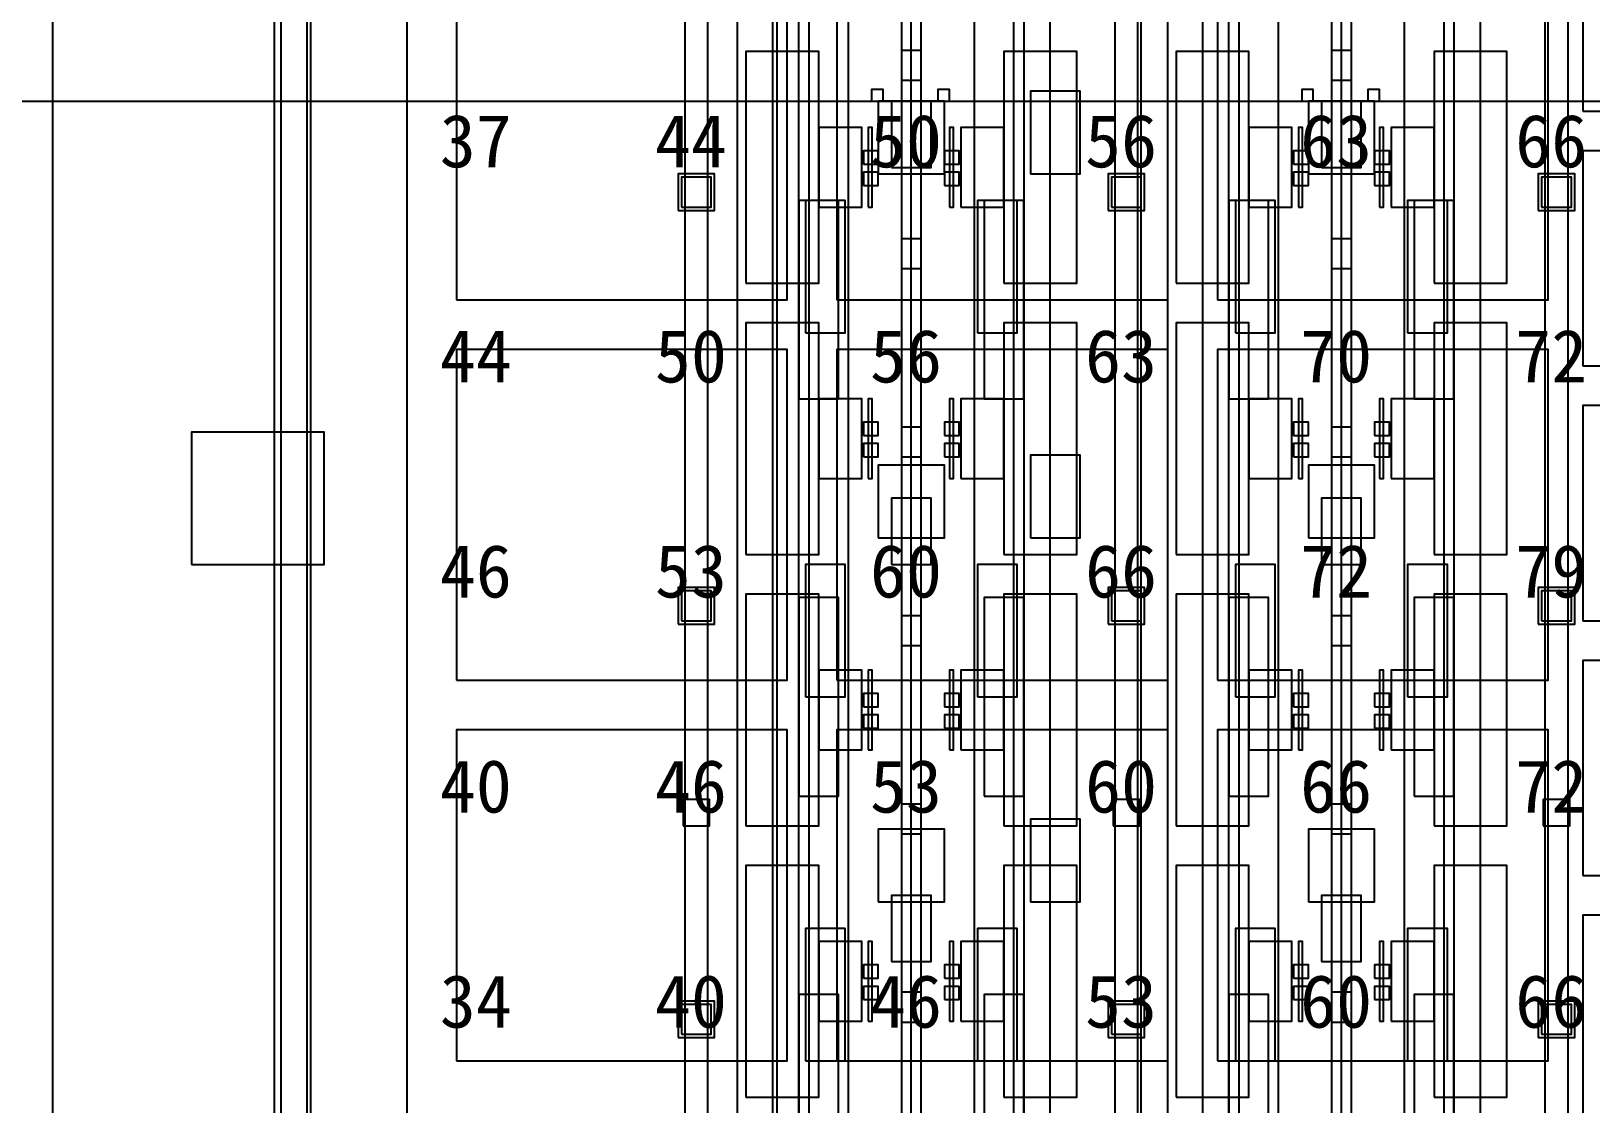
# Model space of a CAD drawing. Header units: metres. Extents: x -1640 to 1560, y -268 to 2338.
# Drawn here: x -44.85 to 2.29, y 1672.7 to 1705.12 of the extents above; entities that cross this region are included whole.
import ezdxf

# ---------------------------------------------------------------- set-up
doc = ezdxf.new("R2010")
doc.units = ezdxf.units.M
for name, color, linetype in [('1F_CHL', 4, 'Continuous'), ('1F_PUMP', 2, 'Continuous'), ('1F_SCR', 3, 'Continuous'), ('1F_STRUCT_COLUMN', 8, 'Continuous'), ('1F_ZONE', 3, 'Continuous'), ('2F_CSF_LATERAL_RACK_CONCEPT', 9, 'Continuous'), ('2F_RFG', 5, 'Continuous'), ('2F_STRUCT_COLUMN', 8, 'Continuous'), ('2F_VMB', 6, 'Continuous'), ('2F_ZONE', 3, 'Continuous'), ('3F_CLEANROOM_OVERHEAD_PIPE_DUCT_CONCEPT', 9, 'Continuous'), ('3F_CVD', 3, 'Continuous'), ('3F_DIFF', 4, 'Continuous'), ('3F_EHS_EGRESS_DIST_M', 2, 'Continuous'), ('3F_FOUP', 5, 'Continuous'), ('3F_OHT', 9, 'Continuous'), ('3F_OHTV', 1, 'Continuous'), ('3F_STRUCT_COLUMN', 8, 'Continuous'), ('3F_TBAR', 6, 'Continuous'), ('3F_ZONE', 3, 'Continuous'), ('4F_FFU', 1, 'Continuous'), ('4F_STRUCT_PLENUM_TRUSS_CONCEPT', 9, 'Continuous'), ('4F_ZONE', 3, 'Continuous'), ('5F_CHL', 4, 'Continuous'), ('5F_PUMP', 2, 'Continuous'), ('5F_SCR', 3, 'Continuous'), ('5F_STRUCT_COLUMN', 8, 'Continuous'), ('5F_ZONE', 3, 'Continuous'), ('6F_CSF_LATERAL_RACK_CONCEPT', 9, 'Continuous'), ('6F_RFG', 5, 'Continuous'), ('6F_STRUCT_COLUMN', 8, 'Continuous'), ('6F_VMB', 6, 'Continuous'), ('6F_ZONE', 3, 'Continuous'), ('7F_CLEANROOM_OVERHEAD_PIPE_DUCT_CONCEPT', 9, 'Continuous'), ('7F_CVD', 3, 'Continuous'), ('7F_DIFF', 4, 'Continuous'), ('7F_EHS_EGRESS_DIST_M', 2, 'Continuous'), ('7F_FOUP', 5, 'Continuous'), ('7F_OHT', 9, 'Continuous'), ('7F_OHTV', 1, 'Continuous'), ('7F_STRUCT_COLUMN', 8, 'Continuous'), ('7F_TBAR', 6, 'Continuous'), ('7F_ZONE', 3, 'Continuous'), ('8F_FFU', 1, 'Continuous'), ('8F_STRUCT_PLENUM_TRUSS_CONCEPT', 9, 'Continuous'), ('8F_ZONE', 3, 'Continuous'), ('_SUPPORT', 4, 'Continuous'), ('EHS_GAS_SUPPLY', 3, 'Continuous'), ('EHS_PROCESS_EXHAUST', 1, 'Continuous'), ('EHS_TREATED_EXHAUST', 30, 'Continuous'), ('UTIL_CHW.R_CONCEPT', 2, 'Continuous'), ('UTIL_GAS.SPEC_CONCEPT', 3, 'Continuous'), ('UTIL_PCW.R_CONCEPT', 1, 'Continuous'), ('UTIL_PCW.S_CONCEPT', 6, 'Continuous'), ('UTIL_UPW.R_CONCEPT', 2, 'Continuous'), ('UTIL_UPW.S_CONCEPT', 1, 'Continuous')]:
    doc.layers.add(name, color=color, linetype=linetype)

msp = doc.modelspace()

# ---------------------------------------------------------------- linework, layer by layer
at = {"layer": '1F_CHL'}
for points in [[(-14.65, 1700.8), (-13.15, 1700.8), (-13.15, 1703.3), (-14.65, 1703.3)], [(-14.65, 1689.8), (-13.15, 1689.8), (-13.15, 1692.3), (-14.65, 1692.3)], [(-14.65, 1678.8), (-13.15, 1678.8), (-13.15, 1681.3), (-14.65, 1681.3)]]:
    msp.add_lwpolyline(points, close=True, dxfattribs=at)
at = {"layer": '1F_PUMP'}
for points in [[(-21.45, 1696), (-20.25, 1696), (-20.25, 1700), (-21.45, 1700)], [(-16.25, 1696), (-15.05, 1696), (-15.05, 1700), (-16.25, 1700)], [(-8.45, 1696), (-7.25, 1696), (-7.25, 1700), (-8.45, 1700)], [(-3.25, 1696), (-2.05, 1696), (-2.05, 1700), (-3.25, 1700)], [(-21.45, 1685), (-20.25, 1685), (-20.25, 1689), (-21.45, 1689)], [(-16.25, 1685), (-15.05, 1685), (-15.05, 1689), (-16.25, 1689)], [(-8.45, 1685), (-7.25, 1685), (-7.25, 1689), (-8.45, 1689)], [(-3.25, 1685), (-2.05, 1685), (-2.05, 1689), (-3.25, 1689)], [(-21.45, 1674), (-20.25, 1674), (-20.25, 1678), (-21.45, 1678)], [(-16.25, 1674), (-15.05, 1674), (-15.05, 1678), (-16.25, 1678)], [(-8.45, 1674), (-7.25, 1674), (-7.25, 1678), (-8.45, 1678)], [(-3.25, 1674), (-2.05, 1674), (-2.05, 1678), (-3.25, 1678)]]:
    msp.add_lwpolyline(points, close=True, dxfattribs=at)
at = {"layer": '1F_SCR'}
for points in [[(-19.25, 1700.8), (-17.25, 1700.8), (-17.25, 1703), (-19.25, 1703)], [(-6.25, 1700.8), (-4.25, 1700.8), (-4.25, 1703), (-6.25, 1703)], [(-19.25, 1689.8), (-17.25, 1689.8), (-17.25, 1692), (-19.25, 1692)], [(-6.25, 1689.8), (-4.25, 1689.8), (-4.25, 1692), (-6.25, 1692)], [(-19.25, 1678.8), (-17.25, 1678.8), (-17.25, 1681), (-19.25, 1681)], [(-6.25, 1678.8), (-4.25, 1678.8), (-4.25, 1681), (-6.25, 1681)]]:
    msp.add_lwpolyline(points, close=True, dxfattribs=at)
at = {"layer": '1F_STRUCT_COLUMN'}
for points in [[(-25.3, 1699.7), (-24.2, 1699.7), (-24.2, 1700.8), (-25.3, 1700.8)], [(-12.3, 1699.7), (-11.2, 1699.7), (-11.2, 1700.8), (-12.3, 1700.8)], [(0.7, 1699.7), (1.8, 1699.7), (1.8, 1700.8), (0.7, 1700.8)], [(-25.3, 1687.2), (-24.2, 1687.2), (-24.2, 1688.3), (-25.3, 1688.3)], [(-12.3, 1687.2), (-11.2, 1687.2), (-11.2, 1688.3), (-12.3, 1688.3)], [(0.7, 1687.2), (1.8, 1687.2), (1.8, 1688.3), (0.7, 1688.3)], [(-25.3, 1674.7), (-24.2, 1674.7), (-24.2, 1675.8), (-25.3, 1675.8)], [(-12.3, 1674.7), (-11.2, 1674.7), (-11.2, 1675.8), (-12.3, 1675.8)], [(0.7, 1674.7), (1.8, 1674.7), (1.8, 1675.8), (0.7, 1675.8)]]:
    msp.add_lwpolyline(points, close=True, dxfattribs=at)
at = {"layer": '1F_ZONE'}
msp.add_lwpolyline([(-33.5, 1569), (192, 1569), (192, 1723), (-33.5, 1723)], close=True, dxfattribs=at)
at = {"layer": '2F_CSF_LATERAL_RACK_CONCEPT'}
for points in [[(-22.45, 1573), (-21.65, 1573), (-21.65, 1719), (-22.45, 1719)], [(-14.85, 1573), (-14.05, 1573), (-14.05, 1719), (-14.85, 1719)], [(-9.45, 1573), (-8.65, 1573), (-8.65, 1719), (-9.45, 1719)], [(-1.85, 1573), (-1.05, 1573), (-1.05, 1719), (-1.85, 1719)]]:
    msp.add_lwpolyline(points, close=True, dxfattribs=at)
at = {"layer": '2F_RFG'}
for points in [[(-21.65, 1694), (-20.45, 1694), (-20.45, 1700), (-21.65, 1700)], [(-16.05, 1694), (-14.85, 1694), (-14.85, 1700), (-16.05, 1700)], [(-8.65, 1694), (-7.45, 1694), (-7.45, 1700), (-8.65, 1700)], [(-3.05, 1694), (-1.85, 1694), (-1.85, 1700), (-3.05, 1700)], [(-21.65, 1682), (-20.45, 1682), (-20.45, 1688), (-21.65, 1688)], [(-16.05, 1682), (-14.85, 1682), (-14.85, 1688), (-16.05, 1688)], [(-8.65, 1682), (-7.45, 1682), (-7.45, 1688), (-8.65, 1688)], [(-3.05, 1682), (-1.85, 1682), (-1.85, 1688), (-3.05, 1688)], [(-21.65, 1670), (-20.45, 1670), (-20.45, 1676), (-21.65, 1676)], [(-16.05, 1670), (-14.85, 1670), (-14.85, 1676), (-16.05, 1676)], [(-8.65, 1670), (-7.45, 1670), (-7.45, 1676), (-8.65, 1676)], [(-3.05, 1670), (-1.85, 1670), (-1.85, 1676), (-3.05, 1676)]]:
    msp.add_lwpolyline(points, close=True, dxfattribs=at)
at = {"layer": '2F_STRUCT_COLUMN'}
for points in [[(-25.2, 1699.8), (-24.3, 1699.8), (-24.3, 1700.7), (-25.2, 1700.7)], [(-12.2, 1699.8), (-11.3, 1699.8), (-11.3, 1700.7), (-12.2, 1700.7)], [(0.8, 1699.8), (1.7, 1699.8), (1.7, 1700.7), (0.8, 1700.7)], [(-25.2, 1687.3), (-24.3, 1687.3), (-24.3, 1688.2), (-25.2, 1688.2)], [(-12.2, 1687.3), (-11.3, 1687.3), (-11.3, 1688.2), (-12.2, 1688.2)], [(0.8, 1687.3), (1.7, 1687.3), (1.7, 1688.2), (0.8, 1688.2)], [(-25.2, 1674.8), (-24.3, 1674.8), (-24.3, 1675.7), (-25.2, 1675.7)], [(-12.2, 1674.8), (-11.3, 1674.8), (-11.3, 1675.7), (-12.2, 1675.7)], [(0.8, 1674.8), (1.7, 1674.8), (1.7, 1675.7), (0.8, 1675.7)]]:
    msp.add_lwpolyline(points, close=True, dxfattribs=at)
at = {"layer": '2F_VMB'}
for points in [[(-18.85, 1701), (-17.65, 1701), (-17.65, 1703), (-18.85, 1703)], [(-5.85, 1701), (-4.65, 1701), (-4.65, 1703), (-5.85, 1703)], [(-18.85, 1689), (-17.65, 1689), (-17.65, 1691), (-18.85, 1691)], [(-5.85, 1689), (-4.65, 1689), (-4.65, 1691), (-5.85, 1691)], [(-18.85, 1677), (-17.65, 1677), (-17.65, 1679), (-18.85, 1679)], [(-5.85, 1677), (-4.65, 1677), (-4.65, 1679), (-5.85, 1679)]]:
    msp.add_lwpolyline(points, close=True, dxfattribs=at)
at = {"layer": '2F_ZONE'}
msp.add_lwpolyline([(-33.5, 1569), (192, 1569), (192, 1723), (-33.5, 1723)], close=True, dxfattribs=at)
at = {"layer": '3F_CLEANROOM_OVERHEAD_PIPE_DUCT_CONCEPT'}
for points in [[(-21.35, 1572), (-20.15, 1572), (-20.15, 1720), (-21.35, 1720)], [(-16.35, 1572), (-15.15, 1572), (-15.15, 1720), (-16.35, 1720)], [(-8.35, 1572), (-7.15, 1572), (-7.15, 1720), (-8.35, 1720)], [(-3.35, 1572), (-2.15, 1572), (-2.15, 1720), (-3.35, 1720)]]:
    msp.add_lwpolyline(points, close=True, dxfattribs=at)
at = {"layer": '3F_CVD'}
for points in [[(2.05, 1702.7), (4.95, 1702.7), (4.95, 1709.2), (2.05, 1709.2)], [(2.05, 1695), (4.95, 1695), (4.95, 1701.5), (2.05, 1701.5)], [(2.05, 1687.3), (4.95, 1687.3), (4.95, 1693.8), (2.05, 1693.8)], [(2.05, 1679.6), (4.95, 1679.6), (4.95, 1686.1), (2.05, 1686.1)], [(2.05, 1671.9), (4.95, 1671.9), (4.95, 1678.4), (2.05, 1678.4)]]:
    msp.add_lwpolyline(points, close=True, dxfattribs=at)
at = {"layer": '3F_DIFF'}
for points in [[(-23.25, 1697.5), (-21.05, 1697.5), (-21.05, 1704.5), (-23.25, 1704.5)], [(-15.45, 1697.5), (-13.25, 1697.5), (-13.25, 1704.5), (-15.45, 1704.5)], [(-10.25, 1697.5), (-8.05, 1697.5), (-8.05, 1704.5), (-10.25, 1704.5)], [(-2.45, 1697.5), (-0.25, 1697.5), (-0.25, 1704.5), (-2.45, 1704.5)], [(-21.05, 1699.8), (-19.75, 1699.8), (-19.75, 1702.2), (-21.05, 1702.2)], [(-16.75, 1699.8), (-15.45, 1699.8), (-15.45, 1702.2), (-16.75, 1702.2)], [(-8.05, 1699.8), (-6.75, 1699.8), (-6.75, 1702.2), (-8.05, 1702.2)], [(-3.75, 1699.8), (-2.45, 1699.8), (-2.45, 1702.2), (-3.75, 1702.2)], [(-23.25, 1689.3), (-21.05, 1689.3), (-21.05, 1696.3), (-23.25, 1696.3)], [(-15.45, 1689.3), (-13.25, 1689.3), (-13.25, 1696.3), (-15.45, 1696.3)], [(-10.25, 1689.3), (-8.05, 1689.3), (-8.05, 1696.3), (-10.25, 1696.3)], [(-2.45, 1689.3), (-0.25, 1689.3), (-0.25, 1696.3), (-2.45, 1696.3)], [(-21.05, 1691.6), (-19.75, 1691.6), (-19.75, 1694), (-21.05, 1694)], [(-16.75, 1691.6), (-15.45, 1691.6), (-15.45, 1694), (-16.75, 1694)], [(-8.05, 1691.6), (-6.75, 1691.6), (-6.75, 1694), (-8.05, 1694)], [(-3.75, 1691.6), (-2.45, 1691.6), (-2.45, 1694), (-3.75, 1694)], [(-23.25, 1681.1), (-21.05, 1681.1), (-21.05, 1688.1), (-23.25, 1688.1)], [(-15.45, 1681.1), (-13.25, 1681.1), (-13.25, 1688.1), (-15.45, 1688.1)], [(-10.25, 1681.1), (-8.05, 1681.1), (-8.05, 1688.1), (-10.25, 1688.1)], [(-2.45, 1681.1), (-0.25, 1681.1), (-0.25, 1688.1), (-2.45, 1688.1)], [(-21.05, 1683.4), (-19.75, 1683.4), (-19.75, 1685.8), (-21.05, 1685.8)], [(-16.75, 1683.4), (-15.45, 1683.4), (-15.45, 1685.8), (-16.75, 1685.8)], [(-8.05, 1683.4), (-6.75, 1683.4), (-6.75, 1685.8), (-8.05, 1685.8)], [(-3.75, 1683.4), (-2.45, 1683.4), (-2.45, 1685.8), (-3.75, 1685.8)], [(-23.25, 1672.9), (-21.05, 1672.9), (-21.05, 1679.9), (-23.25, 1679.9)], [(-15.45, 1672.9), (-13.25, 1672.9), (-13.25, 1679.9), (-15.45, 1679.9)], [(-10.25, 1672.9), (-8.05, 1672.9), (-8.05, 1679.9), (-10.25, 1679.9)], [(-2.45, 1672.9), (-0.25, 1672.9), (-0.25, 1679.9), (-2.45, 1679.9)], [(-21.05, 1675.2), (-19.75, 1675.2), (-19.75, 1677.6), (-21.05, 1677.6)], [(-16.75, 1675.2), (-15.45, 1675.2), (-15.45, 1677.6), (-16.75, 1677.6)], [(-8.05, 1675.2), (-6.75, 1675.2), (-6.75, 1677.6), (-8.05, 1677.6)], [(-3.75, 1675.2), (-2.45, 1675.2), (-2.45, 1677.6), (-3.75, 1677.6)]]:
    msp.add_lwpolyline(points, close=True, dxfattribs=at)
at = {"layer": '3F_FOUP'}
for points in [[(-19.7, 1701.1), (-19.25, 1701.1), (-19.25, 1701.5), (-19.7, 1701.5)], [(-17.25, 1701.1), (-16.8, 1701.1), (-16.8, 1701.5), (-17.25, 1701.5)], [(-6.7, 1701.1), (-6.25, 1701.1), (-6.25, 1701.5), (-6.7, 1701.5)], [(-4.25, 1701.1), (-3.8, 1701.1), (-3.8, 1701.5), (-4.25, 1701.5)], [(-19.7, 1700.45), (-19.25, 1700.45), (-19.25, 1700.85), (-19.7, 1700.85)], [(-17.25, 1700.45), (-16.8, 1700.45), (-16.8, 1700.85), (-17.25, 1700.85)], [(-6.7, 1700.45), (-6.25, 1700.45), (-6.25, 1700.85), (-6.7, 1700.85)], [(-4.25, 1700.45), (-3.8, 1700.45), (-3.8, 1700.85), (-4.25, 1700.85)], [(-19.7, 1692.9), (-19.25, 1692.9), (-19.25, 1693.3), (-19.7, 1693.3)], [(-17.25, 1692.9), (-16.8, 1692.9), (-16.8, 1693.3), (-17.25, 1693.3)], [(-6.7, 1692.9), (-6.25, 1692.9), (-6.25, 1693.3), (-6.7, 1693.3)], [(-4.25, 1692.9), (-3.8, 1692.9), (-3.8, 1693.3), (-4.25, 1693.3)], [(-19.7, 1692.25), (-19.25, 1692.25), (-19.25, 1692.65), (-19.7, 1692.65)], [(-17.25, 1692.25), (-16.8, 1692.25), (-16.8, 1692.65), (-17.25, 1692.65)], [(-6.7, 1692.25), (-6.25, 1692.25), (-6.25, 1692.65), (-6.7, 1692.65)], [(-4.25, 1692.25), (-3.8, 1692.25), (-3.8, 1692.65), (-4.25, 1692.65)], [(-19.7, 1684.7), (-19.25, 1684.7), (-19.25, 1685.1), (-19.7, 1685.1)], [(-17.25, 1684.7), (-16.8, 1684.7), (-16.8, 1685.1), (-17.25, 1685.1)], [(-6.7, 1684.7), (-6.25, 1684.7), (-6.25, 1685.1), (-6.7, 1685.1)], [(-4.25, 1684.7), (-3.8, 1684.7), (-3.8, 1685.1), (-4.25, 1685.1)], [(-19.7, 1684.05), (-19.25, 1684.05), (-19.25, 1684.45), (-19.7, 1684.45)], [(-17.25, 1684.05), (-16.8, 1684.05), (-16.8, 1684.45), (-17.25, 1684.45)], [(-6.7, 1684.05), (-6.25, 1684.05), (-6.25, 1684.45), (-6.7, 1684.45)], [(-4.25, 1684.05), (-3.8, 1684.05), (-3.8, 1684.45), (-4.25, 1684.45)], [(-19.7, 1676.5), (-19.25, 1676.5), (-19.25, 1676.9), (-19.7, 1676.9)], [(-17.25, 1676.5), (-16.8, 1676.5), (-16.8, 1676.9), (-17.25, 1676.9)], [(-6.7, 1676.5), (-6.25, 1676.5), (-6.25, 1676.9), (-6.7, 1676.9)], [(-4.25, 1676.5), (-3.8, 1676.5), (-3.8, 1676.9), (-4.25, 1676.9)], [(-19.7, 1675.85), (-19.25, 1675.85), (-19.25, 1676.25), (-19.7, 1676.25)], [(-17.25, 1675.85), (-16.8, 1675.85), (-16.8, 1676.25), (-17.25, 1676.25)], [(-6.7, 1675.85), (-6.25, 1675.85), (-6.25, 1676.25), (-6.7, 1676.25)], [(-4.25, 1675.85), (-3.8, 1675.85), (-3.8, 1676.25), (-4.25, 1676.25)]]:
    msp.add_lwpolyline(points, close=True, dxfattribs=at)
at = {"layer": '3F_OHT'}
for p, q in [((-18.25, 1650), (-18.25, 1720)), ((-5.25, 1650), (-5.25, 1720))]:
    msp.add_line(p, q, dxfattribs=at)
at = {"layer": '3F_OHTV'}
for points in [[(-18.55, 1703.63), (-17.95, 1703.63), (-17.95, 1704.53), (-18.55, 1704.53)], [(-5.55, 1703.63), (-4.95, 1703.63), (-4.95, 1704.53), (-5.55, 1704.53)], [(-18.55, 1697.94), (-17.95, 1697.94), (-17.95, 1698.84), (-18.55, 1698.84)], [(-5.55, 1697.94), (-4.95, 1697.94), (-4.95, 1698.84), (-5.55, 1698.84)], [(-18.55, 1692.25), (-17.95, 1692.25), (-17.95, 1693.15), (-18.55, 1693.15)], [(-5.55, 1692.25), (-4.95, 1692.25), (-4.95, 1693.15), (-5.55, 1693.15)], [(-18.55, 1686.55), (-17.95, 1686.55), (-17.95, 1687.45), (-18.55, 1687.45)], [(-5.55, 1686.55), (-4.95, 1686.55), (-4.95, 1687.45), (-5.55, 1687.45)], [(-18.55, 1680.86), (-17.95, 1680.86), (-17.95, 1681.76), (-18.55, 1681.76)], [(-5.55, 1680.86), (-4.95, 1680.86), (-4.95, 1681.76), (-5.55, 1681.76)], [(-18.55, 1675.17), (-17.95, 1675.17), (-17.95, 1676.07), (-18.55, 1676.07)], [(-5.55, 1675.17), (-4.95, 1675.17), (-4.95, 1676.07), (-5.55, 1676.07)]]:
    msp.add_lwpolyline(points, close=True, dxfattribs=at)
at = {"layer": '3F_STRUCT_COLUMN'}
for points in [[(-25.15, 1681.1), (-24.35, 1681.1), (-24.35, 1681.9), (-25.15, 1681.9)], [(-12.15, 1681.1), (-11.35, 1681.1), (-11.35, 1681.9), (-12.15, 1681.9)], [(0.85, 1681.1), (1.65, 1681.1), (1.65, 1681.9), (0.85, 1681.9)]]:
    msp.add_lwpolyline(points, close=True, dxfattribs=at)
at = {"layer": '3F_TBAR'}
for points in [[(-19.55, 1699.8), (-19.43, 1699.8), (-19.43, 1702.2), (-19.55, 1702.2)], [(-17.1, 1699.8), (-16.98, 1699.8), (-16.98, 1702.2), (-17.1, 1702.2)], [(-6.55, 1699.8), (-6.43, 1699.8), (-6.43, 1702.2), (-6.55, 1702.2)], [(-4.1, 1699.8), (-3.98, 1699.8), (-3.98, 1702.2), (-4.1, 1702.2)], [(-19.55, 1691.6), (-19.43, 1691.6), (-19.43, 1694), (-19.55, 1694)], [(-17.1, 1691.6), (-16.98, 1691.6), (-16.98, 1694), (-17.1, 1694)], [(-6.55, 1691.6), (-6.43, 1691.6), (-6.43, 1694), (-6.55, 1694)], [(-4.1, 1691.6), (-3.98, 1691.6), (-3.98, 1694), (-4.1, 1694)], [(-19.55, 1683.4), (-19.43, 1683.4), (-19.43, 1685.8), (-19.55, 1685.8)], [(-17.1, 1683.4), (-16.98, 1683.4), (-16.98, 1685.8), (-17.1, 1685.8)], [(-6.55, 1683.4), (-6.43, 1683.4), (-6.43, 1685.8), (-6.55, 1685.8)], [(-4.1, 1683.4), (-3.98, 1683.4), (-3.98, 1685.8), (-4.1, 1685.8)], [(-19.55, 1675.2), (-19.43, 1675.2), (-19.43, 1677.6), (-19.55, 1677.6)], [(-17.1, 1675.2), (-16.98, 1675.2), (-16.98, 1677.6), (-17.1, 1677.6)], [(-6.55, 1675.2), (-6.43, 1675.2), (-6.43, 1677.6), (-6.55, 1677.6)], [(-4.1, 1675.2), (-3.98, 1675.2), (-3.98, 1677.6), (-4.1, 1677.6)]]:
    msp.add_lwpolyline(points, close=True, dxfattribs=at)
at = {"layer": '3F_ZONE'}
msp.add_lwpolyline([(-33.5, 1569), (192, 1569), (192, 1723), (-33.5, 1723)], close=True, dxfattribs=at)
at = {"layer": '4F_FFU'}
for points in [[(-32, 1697), (-22, 1697), (-22, 1707), (-32, 1707)], [(-20.5, 1697), (-10.5, 1697), (-10.5, 1707), (-20.5, 1707)], [(-9, 1697), (1, 1697), (1, 1707), (-9, 1707)], [(-32, 1685.5), (-22, 1685.5), (-22, 1695.5), (-32, 1695.5)], [(-20.5, 1685.5), (-10.5, 1685.5), (-10.5, 1695.5), (-20.5, 1695.5)], [(-9, 1685.5), (1, 1685.5), (1, 1695.5), (-9, 1695.5)], [(-32, 1674), (-22, 1674), (-22, 1684), (-32, 1684)], [(-20.5, 1674), (-10.5, 1674), (-10.5, 1684), (-20.5, 1684)], [(-9, 1674), (1, 1674), (1, 1684), (-9, 1684)]]:
    msp.add_lwpolyline(points, close=True, dxfattribs=at)
at = {"layer": '4F_STRUCT_PLENUM_TRUSS_CONCEPT'}
for points in [[(-25.1, 1569), (-24.4, 1569), (-24.4, 1723), (-25.1, 1723)], [(-12.1, 1569), (-11.4, 1569), (-11.4, 1723), (-12.1, 1723)], [(0.9, 1569), (1.6, 1569), (1.6, 1723), (0.9, 1723)]]:
    msp.add_lwpolyline(points, close=True, dxfattribs=at)
at = {"layer": '4F_ZONE'}
msp.add_lwpolyline([(-33.5, 1569), (192, 1569), (192, 1723), (-33.5, 1723)], close=True, dxfattribs=at)
at = {"layer": '5F_CHL'}
for points in [[(-14.65, 1700.8), (-13.15, 1700.8), (-13.15, 1703.3), (-14.65, 1703.3)], [(-14.65, 1689.8), (-13.15, 1689.8), (-13.15, 1692.3), (-14.65, 1692.3)], [(-14.65, 1678.8), (-13.15, 1678.8), (-13.15, 1681.3), (-14.65, 1681.3)]]:
    msp.add_lwpolyline(points, close=True, dxfattribs=at)
at = {"layer": '5F_PUMP'}
for points in [[(-21.45, 1696), (-20.25, 1696), (-20.25, 1700), (-21.45, 1700)], [(-16.25, 1696), (-15.05, 1696), (-15.05, 1700), (-16.25, 1700)], [(-8.45, 1696), (-7.25, 1696), (-7.25, 1700), (-8.45, 1700)], [(-3.25, 1696), (-2.05, 1696), (-2.05, 1700), (-3.25, 1700)], [(-21.45, 1685), (-20.25, 1685), (-20.25, 1689), (-21.45, 1689)], [(-16.25, 1685), (-15.05, 1685), (-15.05, 1689), (-16.25, 1689)], [(-8.45, 1685), (-7.25, 1685), (-7.25, 1689), (-8.45, 1689)], [(-3.25, 1685), (-2.05, 1685), (-2.05, 1689), (-3.25, 1689)], [(-21.45, 1674), (-20.25, 1674), (-20.25, 1678), (-21.45, 1678)], [(-16.25, 1674), (-15.05, 1674), (-15.05, 1678), (-16.25, 1678)], [(-8.45, 1674), (-7.25, 1674), (-7.25, 1678), (-8.45, 1678)], [(-3.25, 1674), (-2.05, 1674), (-2.05, 1678), (-3.25, 1678)]]:
    msp.add_lwpolyline(points, close=True, dxfattribs=at)
at = {"layer": '5F_SCR'}
for points in [[(-19.25, 1700.8), (-17.25, 1700.8), (-17.25, 1703), (-19.25, 1703)], [(-6.25, 1700.8), (-4.25, 1700.8), (-4.25, 1703), (-6.25, 1703)], [(-19.25, 1689.8), (-17.25, 1689.8), (-17.25, 1692), (-19.25, 1692)], [(-6.25, 1689.8), (-4.25, 1689.8), (-4.25, 1692), (-6.25, 1692)], [(-19.25, 1678.8), (-17.25, 1678.8), (-17.25, 1681), (-19.25, 1681)], [(-6.25, 1678.8), (-4.25, 1678.8), (-4.25, 1681), (-6.25, 1681)]]:
    msp.add_lwpolyline(points, close=True, dxfattribs=at)
at = {"layer": '5F_STRUCT_COLUMN'}
for points in [[(-25.3, 1699.7), (-24.2, 1699.7), (-24.2, 1700.8), (-25.3, 1700.8)], [(-12.3, 1699.7), (-11.2, 1699.7), (-11.2, 1700.8), (-12.3, 1700.8)], [(0.7, 1699.7), (1.8, 1699.7), (1.8, 1700.8), (0.7, 1700.8)], [(-25.3, 1687.2), (-24.2, 1687.2), (-24.2, 1688.3), (-25.3, 1688.3)], [(-12.3, 1687.2), (-11.2, 1687.2), (-11.2, 1688.3), (-12.3, 1688.3)], [(0.7, 1687.2), (1.8, 1687.2), (1.8, 1688.3), (0.7, 1688.3)], [(-25.3, 1674.7), (-24.2, 1674.7), (-24.2, 1675.8), (-25.3, 1675.8)], [(-12.3, 1674.7), (-11.2, 1674.7), (-11.2, 1675.8), (-12.3, 1675.8)], [(0.7, 1674.7), (1.8, 1674.7), (1.8, 1675.8), (0.7, 1675.8)]]:
    msp.add_lwpolyline(points, close=True, dxfattribs=at)
at = {"layer": '5F_ZONE'}
msp.add_lwpolyline([(-33.5, 1569), (192, 1569), (192, 1723), (-33.5, 1723)], close=True, dxfattribs=at)
at = {"layer": '6F_CSF_LATERAL_RACK_CONCEPT'}
for points in [[(-22.45, 1573), (-21.65, 1573), (-21.65, 1719), (-22.45, 1719)], [(-14.85, 1573), (-14.05, 1573), (-14.05, 1719), (-14.85, 1719)], [(-9.45, 1573), (-8.65, 1573), (-8.65, 1719), (-9.45, 1719)], [(-1.85, 1573), (-1.05, 1573), (-1.05, 1719), (-1.85, 1719)]]:
    msp.add_lwpolyline(points, close=True, dxfattribs=at)
at = {"layer": '6F_RFG'}
for points in [[(-21.65, 1694), (-20.45, 1694), (-20.45, 1700), (-21.65, 1700)], [(-16.05, 1694), (-14.85, 1694), (-14.85, 1700), (-16.05, 1700)], [(-8.65, 1694), (-7.45, 1694), (-7.45, 1700), (-8.65, 1700)], [(-3.05, 1694), (-1.85, 1694), (-1.85, 1700), (-3.05, 1700)], [(-21.65, 1682), (-20.45, 1682), (-20.45, 1688), (-21.65, 1688)], [(-16.05, 1682), (-14.85, 1682), (-14.85, 1688), (-16.05, 1688)], [(-8.65, 1682), (-7.45, 1682), (-7.45, 1688), (-8.65, 1688)], [(-3.05, 1682), (-1.85, 1682), (-1.85, 1688), (-3.05, 1688)], [(-21.65, 1670), (-20.45, 1670), (-20.45, 1676), (-21.65, 1676)], [(-16.05, 1670), (-14.85, 1670), (-14.85, 1676), (-16.05, 1676)], [(-8.65, 1670), (-7.45, 1670), (-7.45, 1676), (-8.65, 1676)], [(-3.05, 1670), (-1.85, 1670), (-1.85, 1676), (-3.05, 1676)]]:
    msp.add_lwpolyline(points, close=True, dxfattribs=at)
at = {"layer": '6F_STRUCT_COLUMN'}
for points in [[(-25.2, 1699.8), (-24.3, 1699.8), (-24.3, 1700.7), (-25.2, 1700.7)], [(-12.2, 1699.8), (-11.3, 1699.8), (-11.3, 1700.7), (-12.2, 1700.7)], [(0.8, 1699.8), (1.7, 1699.8), (1.7, 1700.7), (0.8, 1700.7)], [(-25.2, 1687.3), (-24.3, 1687.3), (-24.3, 1688.2), (-25.2, 1688.2)], [(-12.2, 1687.3), (-11.3, 1687.3), (-11.3, 1688.2), (-12.2, 1688.2)], [(0.8, 1687.3), (1.7, 1687.3), (1.7, 1688.2), (0.8, 1688.2)], [(-25.2, 1674.8), (-24.3, 1674.8), (-24.3, 1675.7), (-25.2, 1675.7)], [(-12.2, 1674.8), (-11.3, 1674.8), (-11.3, 1675.7), (-12.2, 1675.7)], [(0.8, 1674.8), (1.7, 1674.8), (1.7, 1675.7), (0.8, 1675.7)]]:
    msp.add_lwpolyline(points, close=True, dxfattribs=at)
at = {"layer": '6F_VMB'}
for points in [[(-18.85, 1701), (-17.65, 1701), (-17.65, 1703), (-18.85, 1703)], [(-5.85, 1701), (-4.65, 1701), (-4.65, 1703), (-5.85, 1703)], [(-18.85, 1689), (-17.65, 1689), (-17.65, 1691), (-18.85, 1691)], [(-5.85, 1689), (-4.65, 1689), (-4.65, 1691), (-5.85, 1691)], [(-18.85, 1677), (-17.65, 1677), (-17.65, 1679), (-18.85, 1679)], [(-5.85, 1677), (-4.65, 1677), (-4.65, 1679), (-5.85, 1679)]]:
    msp.add_lwpolyline(points, close=True, dxfattribs=at)
at = {"layer": '6F_ZONE'}
msp.add_lwpolyline([(-33.5, 1569), (192, 1569), (192, 1723), (-33.5, 1723)], close=True, dxfattribs=at)
at = {"layer": '7F_CLEANROOM_OVERHEAD_PIPE_DUCT_CONCEPT'}
for points in [[(-21.35, 1572), (-20.15, 1572), (-20.15, 1720), (-21.35, 1720)], [(-16.35, 1572), (-15.15, 1572), (-15.15, 1720), (-16.35, 1720)], [(-8.35, 1572), (-7.15, 1572), (-7.15, 1720), (-8.35, 1720)], [(-3.35, 1572), (-2.15, 1572), (-2.15, 1720), (-3.35, 1720)]]:
    msp.add_lwpolyline(points, close=True, dxfattribs=at)
at = {"layer": '7F_CVD'}
for points in [[(2.05, 1702.7), (4.95, 1702.7), (4.95, 1709.2), (2.05, 1709.2)], [(2.05, 1695), (4.95, 1695), (4.95, 1701.5), (2.05, 1701.5)], [(2.05, 1687.3), (4.95, 1687.3), (4.95, 1693.8), (2.05, 1693.8)], [(2.05, 1679.6), (4.95, 1679.6), (4.95, 1686.1), (2.05, 1686.1)], [(2.05, 1671.9), (4.95, 1671.9), (4.95, 1678.4), (2.05, 1678.4)]]:
    msp.add_lwpolyline(points, close=True, dxfattribs=at)
at = {"layer": '7F_DIFF'}
for points in [[(-23.25, 1697.5), (-21.05, 1697.5), (-21.05, 1704.5), (-23.25, 1704.5)], [(-15.45, 1697.5), (-13.25, 1697.5), (-13.25, 1704.5), (-15.45, 1704.5)], [(-10.25, 1697.5), (-8.05, 1697.5), (-8.05, 1704.5), (-10.25, 1704.5)], [(-2.45, 1697.5), (-0.25, 1697.5), (-0.25, 1704.5), (-2.45, 1704.5)], [(-21.05, 1699.8), (-19.75, 1699.8), (-19.75, 1702.2), (-21.05, 1702.2)], [(-16.75, 1699.8), (-15.45, 1699.8), (-15.45, 1702.2), (-16.75, 1702.2)], [(-8.05, 1699.8), (-6.75, 1699.8), (-6.75, 1702.2), (-8.05, 1702.2)], [(-3.75, 1699.8), (-2.45, 1699.8), (-2.45, 1702.2), (-3.75, 1702.2)], [(-23.25, 1689.3), (-21.05, 1689.3), (-21.05, 1696.3), (-23.25, 1696.3)], [(-15.45, 1689.3), (-13.25, 1689.3), (-13.25, 1696.3), (-15.45, 1696.3)], [(-10.25, 1689.3), (-8.05, 1689.3), (-8.05, 1696.3), (-10.25, 1696.3)], [(-2.45, 1689.3), (-0.25, 1689.3), (-0.25, 1696.3), (-2.45, 1696.3)], [(-21.05, 1691.6), (-19.75, 1691.6), (-19.75, 1694), (-21.05, 1694)], [(-16.75, 1691.6), (-15.45, 1691.6), (-15.45, 1694), (-16.75, 1694)], [(-8.05, 1691.6), (-6.75, 1691.6), (-6.75, 1694), (-8.05, 1694)], [(-3.75, 1691.6), (-2.45, 1691.6), (-2.45, 1694), (-3.75, 1694)], [(-23.25, 1681.1), (-21.05, 1681.1), (-21.05, 1688.1), (-23.25, 1688.1)], [(-15.45, 1681.1), (-13.25, 1681.1), (-13.25, 1688.1), (-15.45, 1688.1)], [(-10.25, 1681.1), (-8.05, 1681.1), (-8.05, 1688.1), (-10.25, 1688.1)], [(-2.45, 1681.1), (-0.25, 1681.1), (-0.25, 1688.1), (-2.45, 1688.1)], [(-21.05, 1683.4), (-19.75, 1683.4), (-19.75, 1685.8), (-21.05, 1685.8)], [(-16.75, 1683.4), (-15.45, 1683.4), (-15.45, 1685.8), (-16.75, 1685.8)], [(-8.05, 1683.4), (-6.75, 1683.4), (-6.75, 1685.8), (-8.05, 1685.8)], [(-3.75, 1683.4), (-2.45, 1683.4), (-2.45, 1685.8), (-3.75, 1685.8)], [(-23.25, 1672.9), (-21.05, 1672.9), (-21.05, 1679.9), (-23.25, 1679.9)], [(-15.45, 1672.9), (-13.25, 1672.9), (-13.25, 1679.9), (-15.45, 1679.9)], [(-10.25, 1672.9), (-8.05, 1672.9), (-8.05, 1679.9), (-10.25, 1679.9)], [(-2.45, 1672.9), (-0.25, 1672.9), (-0.25, 1679.9), (-2.45, 1679.9)], [(-21.05, 1675.2), (-19.75, 1675.2), (-19.75, 1677.6), (-21.05, 1677.6)], [(-16.75, 1675.2), (-15.45, 1675.2), (-15.45, 1677.6), (-16.75, 1677.6)], [(-8.05, 1675.2), (-6.75, 1675.2), (-6.75, 1677.6), (-8.05, 1677.6)], [(-3.75, 1675.2), (-2.45, 1675.2), (-2.45, 1677.6), (-3.75, 1677.6)]]:
    msp.add_lwpolyline(points, close=True, dxfattribs=at)
at = {"layer": '7F_FOUP'}
for points in [[(-19.7, 1701.1), (-19.25, 1701.1), (-19.25, 1701.5), (-19.7, 1701.5)], [(-17.25, 1701.1), (-16.8, 1701.1), (-16.8, 1701.5), (-17.25, 1701.5)], [(-6.7, 1701.1), (-6.25, 1701.1), (-6.25, 1701.5), (-6.7, 1701.5)], [(-4.25, 1701.1), (-3.8, 1701.1), (-3.8, 1701.5), (-4.25, 1701.5)], [(-19.7, 1700.45), (-19.25, 1700.45), (-19.25, 1700.85), (-19.7, 1700.85)], [(-17.25, 1700.45), (-16.8, 1700.45), (-16.8, 1700.85), (-17.25, 1700.85)], [(-6.7, 1700.45), (-6.25, 1700.45), (-6.25, 1700.85), (-6.7, 1700.85)], [(-4.25, 1700.45), (-3.8, 1700.45), (-3.8, 1700.85), (-4.25, 1700.85)], [(-19.7, 1692.9), (-19.25, 1692.9), (-19.25, 1693.3), (-19.7, 1693.3)], [(-17.25, 1692.9), (-16.8, 1692.9), (-16.8, 1693.3), (-17.25, 1693.3)], [(-6.7, 1692.9), (-6.25, 1692.9), (-6.25, 1693.3), (-6.7, 1693.3)], [(-4.25, 1692.9), (-3.8, 1692.9), (-3.8, 1693.3), (-4.25, 1693.3)], [(-19.7, 1692.25), (-19.25, 1692.25), (-19.25, 1692.65), (-19.7, 1692.65)], [(-17.25, 1692.25), (-16.8, 1692.25), (-16.8, 1692.65), (-17.25, 1692.65)], [(-6.7, 1692.25), (-6.25, 1692.25), (-6.25, 1692.65), (-6.7, 1692.65)], [(-4.25, 1692.25), (-3.8, 1692.25), (-3.8, 1692.65), (-4.25, 1692.65)], [(-19.7, 1684.7), (-19.25, 1684.7), (-19.25, 1685.1), (-19.7, 1685.1)], [(-17.25, 1684.7), (-16.8, 1684.7), (-16.8, 1685.1), (-17.25, 1685.1)], [(-6.7, 1684.7), (-6.25, 1684.7), (-6.25, 1685.1), (-6.7, 1685.1)], [(-4.25, 1684.7), (-3.8, 1684.7), (-3.8, 1685.1), (-4.25, 1685.1)], [(-19.7, 1684.05), (-19.25, 1684.05), (-19.25, 1684.45), (-19.7, 1684.45)], [(-17.25, 1684.05), (-16.8, 1684.05), (-16.8, 1684.45), (-17.25, 1684.45)], [(-6.7, 1684.05), (-6.25, 1684.05), (-6.25, 1684.45), (-6.7, 1684.45)], [(-4.25, 1684.05), (-3.8, 1684.05), (-3.8, 1684.45), (-4.25, 1684.45)], [(-19.7, 1676.5), (-19.25, 1676.5), (-19.25, 1676.9), (-19.7, 1676.9)], [(-17.25, 1676.5), (-16.8, 1676.5), (-16.8, 1676.9), (-17.25, 1676.9)], [(-6.7, 1676.5), (-6.25, 1676.5), (-6.25, 1676.9), (-6.7, 1676.9)], [(-4.25, 1676.5), (-3.8, 1676.5), (-3.8, 1676.9), (-4.25, 1676.9)], [(-19.7, 1675.85), (-19.25, 1675.85), (-19.25, 1676.25), (-19.7, 1676.25)], [(-17.25, 1675.85), (-16.8, 1675.85), (-16.8, 1676.25), (-17.25, 1676.25)], [(-6.7, 1675.85), (-6.25, 1675.85), (-6.25, 1676.25), (-6.7, 1676.25)], [(-4.25, 1675.85), (-3.8, 1675.85), (-3.8, 1676.25), (-4.25, 1676.25)]]:
    msp.add_lwpolyline(points, close=True, dxfattribs=at)
at = {"layer": '7F_OHT'}
for p, q in [((-18.25, 1650), (-18.25, 1720)), ((-5.25, 1650), (-5.25, 1720))]:
    msp.add_line(p, q, dxfattribs=at)
at = {"layer": '7F_OHTV'}
for points in [[(-18.55, 1703.63), (-17.95, 1703.63), (-17.95, 1704.53), (-18.55, 1704.53)], [(-5.55, 1703.63), (-4.95, 1703.63), (-4.95, 1704.53), (-5.55, 1704.53)], [(-18.55, 1697.94), (-17.95, 1697.94), (-17.95, 1698.84), (-18.55, 1698.84)], [(-5.55, 1697.94), (-4.95, 1697.94), (-4.95, 1698.84), (-5.55, 1698.84)], [(-18.55, 1692.25), (-17.95, 1692.25), (-17.95, 1693.15), (-18.55, 1693.15)], [(-5.55, 1692.25), (-4.95, 1692.25), (-4.95, 1693.15), (-5.55, 1693.15)], [(-18.55, 1686.55), (-17.95, 1686.55), (-17.95, 1687.45), (-18.55, 1687.45)], [(-5.55, 1686.55), (-4.95, 1686.55), (-4.95, 1687.45), (-5.55, 1687.45)], [(-18.55, 1680.86), (-17.95, 1680.86), (-17.95, 1681.76), (-18.55, 1681.76)], [(-5.55, 1680.86), (-4.95, 1680.86), (-4.95, 1681.76), (-5.55, 1681.76)], [(-18.55, 1675.17), (-17.95, 1675.17), (-17.95, 1676.07), (-18.55, 1676.07)], [(-5.55, 1675.17), (-4.95, 1675.17), (-4.95, 1676.07), (-5.55, 1676.07)]]:
    msp.add_lwpolyline(points, close=True, dxfattribs=at)
at = {"layer": '7F_STRUCT_COLUMN'}
for points in [[(-25.15, 1681.1), (-24.35, 1681.1), (-24.35, 1681.9), (-25.15, 1681.9)], [(-12.15, 1681.1), (-11.35, 1681.1), (-11.35, 1681.9), (-12.15, 1681.9)], [(0.85, 1681.1), (1.65, 1681.1), (1.65, 1681.9), (0.85, 1681.9)]]:
    msp.add_lwpolyline(points, close=True, dxfattribs=at)
at = {"layer": '7F_TBAR'}
for points in [[(-19.55, 1699.8), (-19.43, 1699.8), (-19.43, 1702.2), (-19.55, 1702.2)], [(-17.1, 1699.8), (-16.98, 1699.8), (-16.98, 1702.2), (-17.1, 1702.2)], [(-6.55, 1699.8), (-6.43, 1699.8), (-6.43, 1702.2), (-6.55, 1702.2)], [(-4.1, 1699.8), (-3.98, 1699.8), (-3.98, 1702.2), (-4.1, 1702.2)], [(-19.55, 1691.6), (-19.43, 1691.6), (-19.43, 1694), (-19.55, 1694)], [(-17.1, 1691.6), (-16.98, 1691.6), (-16.98, 1694), (-17.1, 1694)], [(-6.55, 1691.6), (-6.43, 1691.6), (-6.43, 1694), (-6.55, 1694)], [(-4.1, 1691.6), (-3.98, 1691.6), (-3.98, 1694), (-4.1, 1694)], [(-19.55, 1683.4), (-19.43, 1683.4), (-19.43, 1685.8), (-19.55, 1685.8)], [(-17.1, 1683.4), (-16.98, 1683.4), (-16.98, 1685.8), (-17.1, 1685.8)], [(-6.55, 1683.4), (-6.43, 1683.4), (-6.43, 1685.8), (-6.55, 1685.8)], [(-4.1, 1683.4), (-3.98, 1683.4), (-3.98, 1685.8), (-4.1, 1685.8)], [(-19.55, 1675.2), (-19.43, 1675.2), (-19.43, 1677.6), (-19.55, 1677.6)], [(-17.1, 1675.2), (-16.98, 1675.2), (-16.98, 1677.6), (-17.1, 1677.6)], [(-6.55, 1675.2), (-6.43, 1675.2), (-6.43, 1677.6), (-6.55, 1677.6)], [(-4.1, 1675.2), (-3.98, 1675.2), (-3.98, 1677.6), (-4.1, 1677.6)]]:
    msp.add_lwpolyline(points, close=True, dxfattribs=at)
at = {"layer": '7F_ZONE'}
msp.add_lwpolyline([(-33.5, 1569), (192, 1569), (192, 1723), (-33.5, 1723)], close=True, dxfattribs=at)
at = {"layer": '8F_FFU'}
for points in [[(-32, 1697), (-22, 1697), (-22, 1707), (-32, 1707)], [(-20.5, 1697), (-10.5, 1697), (-10.5, 1707), (-20.5, 1707)], [(-9, 1697), (1, 1697), (1, 1707), (-9, 1707)], [(-32, 1685.5), (-22, 1685.5), (-22, 1695.5), (-32, 1695.5)], [(-20.5, 1685.5), (-10.5, 1685.5), (-10.5, 1695.5), (-20.5, 1695.5)], [(-9, 1685.5), (1, 1685.5), (1, 1695.5), (-9, 1695.5)], [(-32, 1674), (-22, 1674), (-22, 1684), (-32, 1684)], [(-20.5, 1674), (-10.5, 1674), (-10.5, 1684), (-20.5, 1684)], [(-9, 1674), (1, 1674), (1, 1684), (-9, 1684)]]:
    msp.add_lwpolyline(points, close=True, dxfattribs=at)
at = {"layer": '8F_STRUCT_PLENUM_TRUSS_CONCEPT'}
for points in [[(-25.1, 1569), (-24.4, 1569), (-24.4, 1723), (-25.1, 1723)], [(-12.1, 1569), (-11.4, 1569), (-11.4, 1723), (-12.1, 1723)], [(0.9, 1569), (1.6, 1569), (1.6, 1723), (0.9, 1723)]]:
    msp.add_lwpolyline(points, close=True, dxfattribs=at)
at = {"layer": '8F_ZONE'}
msp.add_lwpolyline([(-33.5, 1569), (192, 1569), (192, 1723), (-33.5, 1723)], close=True, dxfattribs=at)
at = {"layer": '_SUPPORT'}
msp.add_lwpolyline([(-40, 1689), (-36, 1689), (-36, 1693), (-40, 1693)], close=True, dxfattribs=at)
at = {"layer": 'EHS_GAS_SUPPLY'}
for points in [[(-17.45, 1703), (-17.1, 1703), (-17.1, 1703.35), (-17.45, 1703.35)], [(-17.45, 1703), (-17.1, 1703), (-17.1, 1703.35), (-17.45, 1703.35)], [(-4.45, 1703), (-4.1, 1703), (-4.1, 1703.35), (-4.45, 1703.35)], [(-4.45, 1703), (-4.1, 1703), (-4.1, 1703.35), (-4.45, 1703.35)]]:
    msp.add_lwpolyline(points, close=True, dxfattribs=at)
at = {"layer": 'EHS_PROCESS_EXHAUST'}
for points in [[(-19.45, 1703), (-19.1, 1703), (-19.1, 1703.35), (-19.45, 1703.35)], [(-19.45, 1703), (-19.1, 1703), (-19.1, 1703.35), (-19.45, 1703.35)], [(-6.45, 1703), (-6.1, 1703), (-6.1, 1703.35), (-6.45, 1703.35)], [(-6.45, 1703), (-6.1, 1703), (-6.1, 1703.35), (-6.45, 1703.35)]]:
    msp.add_lwpolyline(points, close=True, dxfattribs=at)
at = {"layer": 'EHS_TREATED_EXHAUST'}
for points in [[(-18.55, 1573), (-17.95, 1573), (-17.95, 1731), (-18.55, 1731)], [(-18.55, 1573), (-17.95, 1573), (-17.95, 1731), (-18.55, 1731)], [(-5.55, 1573), (-4.95, 1573), (-4.95, 1731), (-5.55, 1731)], [(-5.55, 1573), (-4.95, 1573), (-4.95, 1731), (-5.55, 1731)]]:
    msp.add_lwpolyline(points, close=True, dxfattribs=at)
at = {"layer": 'UTIL_CHW.R_CONCEPT'}
msp.add_line((-44.2, 1567.3), (-44.2, 1727.3), dxfattribs=at)
msp.add_line((-44.2, 1567.3), (-44.2, 1727.3), dxfattribs=at)
at = {"layer": 'UTIL_GAS.SPEC_CONCEPT'}
msp.add_line((-277.3, 1703), (188.3, 1703), dxfattribs=at)
msp.add_line((-277.3, 1703), (188.3, 1703), dxfattribs=at)
at = {"layer": 'UTIL_PCW.R_CONCEPT'}
for p, q in [((-22.3, 1642.6), (-22.3, 1735.9)), ((-22.3, 1642.6), (-22.3, 1735.9)), ((-36.505, 1574.78), (-36.505, 1717.23)), ((-36.505, 1574.78), (-36.505, 1717.23)), ((-10.495, 1574.78), (-10.495, 1717.23)), ((-10.495, 1574.78), (-10.495, 1717.23))]:
    msp.add_line(p, q, dxfattribs=at)
at = {"layer": 'UTIL_PCW.S_CONCEPT'}
for p, q in [((-23.5, 1642.6), (-23.5, 1735.9)), ((-23.5, 1642.6), (-23.5, 1735.9)), ((-37.295, 1574.78), (-37.295, 1717.23)), ((-37.295, 1574.78), (-37.295, 1717.23)), ((-11.305, 1574.78), (-11.305, 1717.23)), ((-11.305, 1574.78), (-11.305, 1717.23))]:
    msp.add_line(p, q, dxfattribs=at)
at = {"layer": 'UTIL_UPW.R_CONCEPT'}
msp.add_line((-36.4, 1576.7), (-36.4, 1729.8), dxfattribs=at)
msp.add_line((-36.4, 1576.7), (-36.4, 1729.8), dxfattribs=at)
at = {"layer": 'UTIL_UPW.S_CONCEPT'}
msp.add_line((-37.5, 1576.7), (-37.5, 1729.8), dxfattribs=at)
msp.add_line((-37.5, 1576.7), (-37.5, 1729.8), dxfattribs=at)

# ---------------------------------------------------------------- texts
at = {"layer": '3F_EHS_EGRESS_DIST_M'}
for s, p in [('37', (-32.5, 1701)), ('50', (-19.5, 1701)), ('56', (-13, 1701)), ('63', (-6.5, 1701)), ('66', (0, 1701)), ('44', (-26, 1701)), ('44', (-32.5, 1694.5)), ('50', (-26, 1694.5)), ('56', (-19.5, 1694.5)), ('63', (-13, 1694.5)), ('70', (-6.5, 1694.5)), ('72', (0, 1694.5)), ('46', (-32.5, 1688)), ('53', (-26, 1688)), ('60', (-19.5, 1688)), ('66', (-13, 1688)), ('72', (-6.5, 1688)), ('79', (0, 1688)), ('40', (-32.5, 1681.5)), ('46', (-26, 1681.5)), ('53', (-19.5, 1681.5)), ('60', (-13, 1681.5)), ('66', (-6.5, 1681.5)), ('72', (0, 1681.5)), ('34', (-32.5, 1675)), ('40', (-26, 1675)), ('46', (-19.5, 1675)), ('53', (-13, 1675)), ('60', (-6.5, 1675)), ('66', (0, 1675))]:
    msp.add_text(s, height=1.6, dxfattribs=at).set_placement(p)
at = {"layer": '7F_EHS_EGRESS_DIST_M'}
for s, p in [('37', (-32.5, 1701)), ('50', (-19.5, 1701)), ('56', (-13, 1701)), ('63', (-6.5, 1701)), ('66', (0, 1701)), ('44', (-26, 1701)), ('44', (-32.5, 1694.5)), ('50', (-26, 1694.5)), ('56', (-19.5, 1694.5)), ('63', (-13, 1694.5)), ('70', (-6.5, 1694.5)), ('72', (0, 1694.5)), ('46', (-32.5, 1688)), ('53', (-26, 1688)), ('60', (-19.5, 1688)), ('66', (-13, 1688)), ('72', (-6.5, 1688)), ('79', (0, 1688)), ('40', (-32.5, 1681.5)), ('46', (-26, 1681.5)), ('53', (-19.5, 1681.5)), ('60', (-13, 1681.5)), ('66', (-6.5, 1681.5)), ('72', (0, 1681.5)), ('34', (-32.5, 1675)), ('40', (-26, 1675)), ('46', (-19.5, 1675)), ('53', (-13, 1675)), ('60', (-6.5, 1675)), ('66', (0, 1675))]:
    msp.add_text(s, height=1.6, dxfattribs=at).set_placement(p)

doc.saveas('drawing.dxf')
